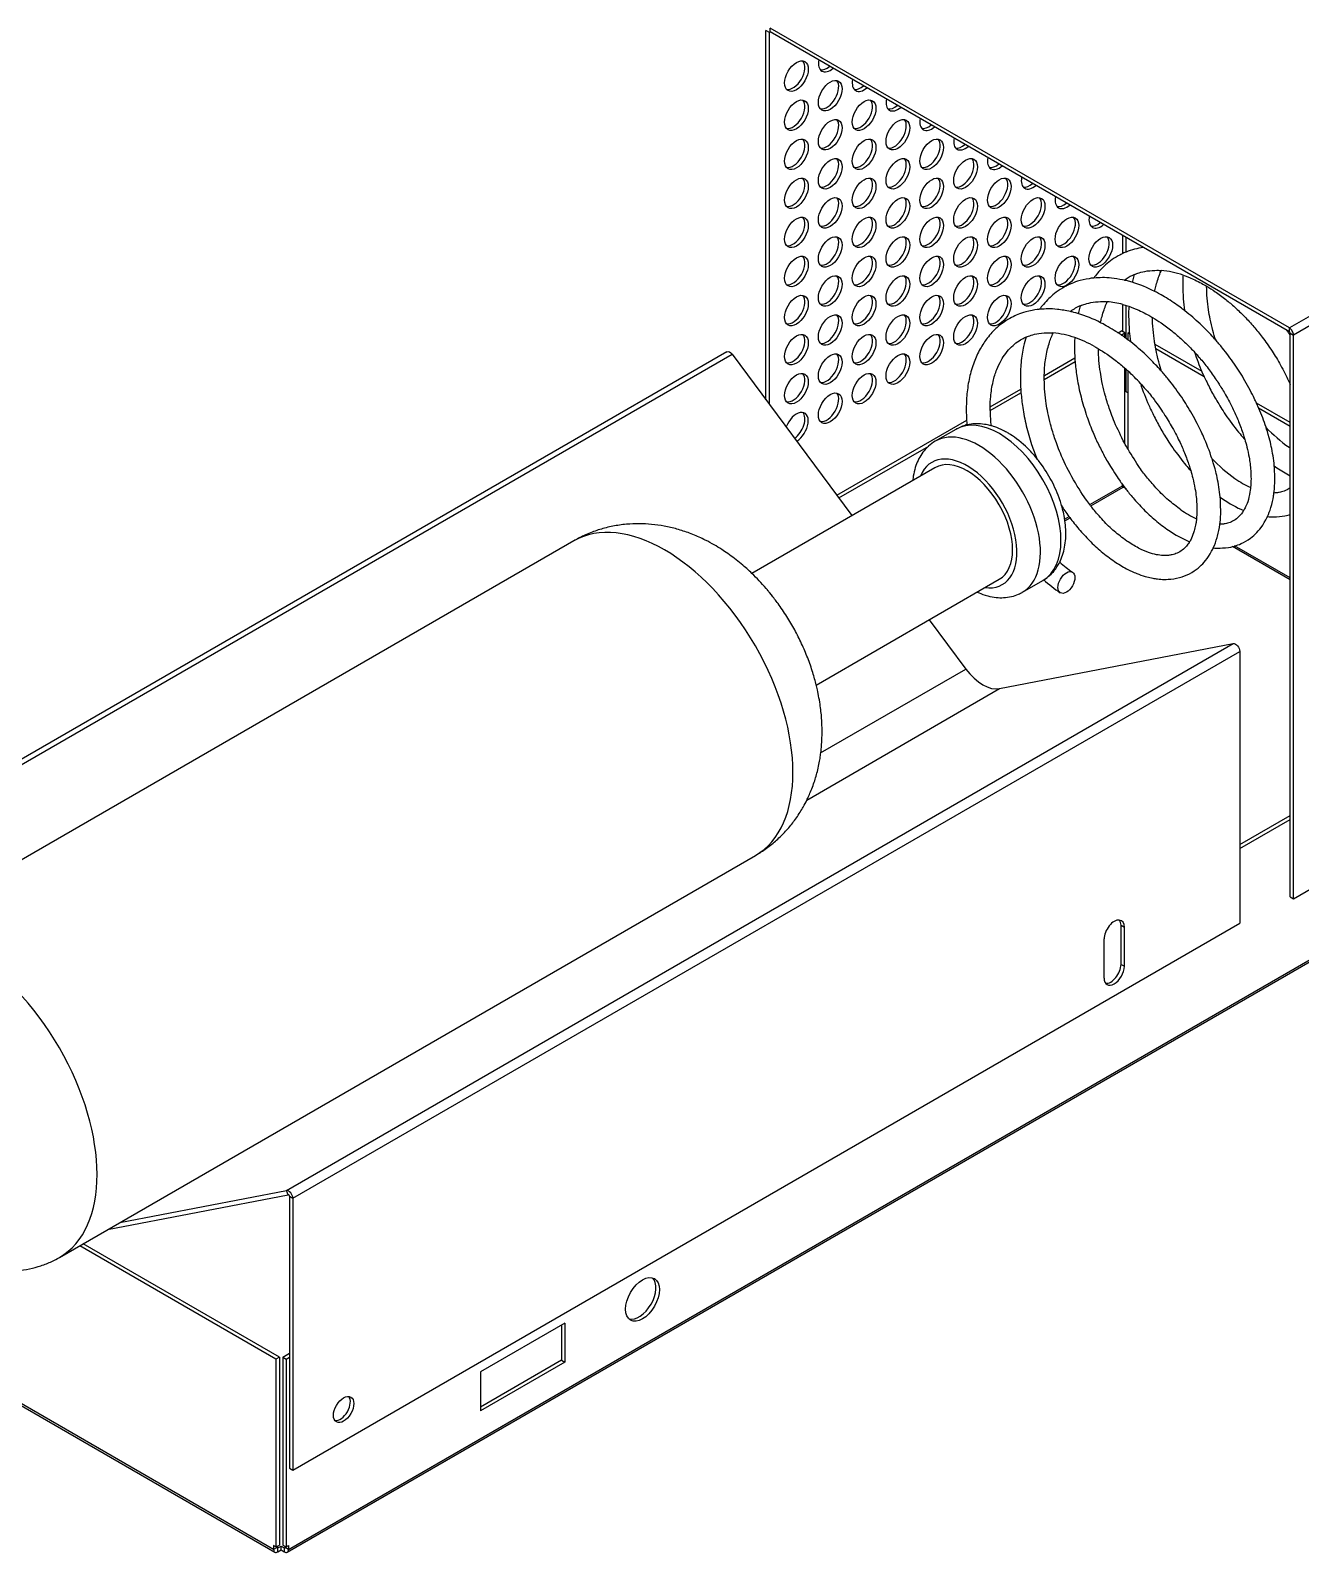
# Model space of a CAD drawing. Extents: x 1 to 420, y 0 to 296.
# Drawn here: x 271.6 to 360.1, y 89 to 195.1 of the extents above; entities that cross this region are included whole.
import ezdxf

# ---------------------------------------------------------------- set-up
doc = ezdxf.new("R2010")
doc.units = 0
doc.header["$LTSCALE"] = 12.7
doc.layers.add('TANGENT_LINES', color=7, linetype='CONTINUOUS')
doc.layers.add('VISIBLE', color=7, linetype='CONTINUOUS')

msp = doc.modelspace()

# ---------------------------------------------------------------- linework, layer by layer
at = {"layer": 'TANGENT_LINES'}
for p, q in [((323.1726, 194.9481), (323.1726, 195.2203)), ((323.1184, 194.9169), (322.8827, 195.0529)), ((323.1726, 194.9481), (323.1184, 194.9169)), ((383.8291, 188.4521), (359.3623, 174.3262)), ((384.1191, 187.95), (359.6522, 173.824)), ((359.3623, 174.054), (359.3623, 174.3262)), ((359.4165, 173.9601), (359.6522, 173.824)), ((254.5319, 134.392), (320.5285, 172.4952)), ((345.456, 162.0244), (347.7266, 163.3353)), ((345.5218, 161.9372), (347.7808, 163.2414)), ((343.6973, 161.009), (344.0106, 161.1898)), ((343.7135, 160.8931), (344.0777, 161.1034)), ((359.4165, 156.7865), (355.4022, 159.1041)), ((359.4165, 156.9117), (355.5412, 159.149)), ((289.4572, 114.2279), (355.4538, 152.3311)), ((289.9079, 113.6891), (355.9045, 151.7923)), ((326.6926, 144.7117), (336.8145, 150.5556)), ((325.7221, 141.4339), (339.1679, 149.1968)), ((289.6005, 89.2235), (382.8463, 143.059)), ((347.6277, 132.7058), (347.8634, 132.5697)), ((347.6277, 129.9842), (347.8634, 129.8481)), ((289.5879, 113.9259), (289.4572, 114.2279)), ((289.6722, 113.8252), (289.9079, 113.6891)), ((288.5654, 89.2235), (254.2452, 109.0383)), ((288.8011, 89.3596), (288.5654, 89.2235)), ((288.8553, 89.3283), (288.8011, 89.3596)), ((288.8553, 89.0562), (288.8553, 89.3283)), ((289.3106, 89.3283), (289.3648, 89.3596)), ((289.3106, 89.3283), (289.3106, 89.0562)), ((289.6005, 89.2235), (289.3648, 89.3596))]:
    msp.add_line(p, q, dxfattribs=at)
for centre, major_axis, start_param, end_param in [((339.1491, 162.0008), (3.0368, -5.2599), 0, 3.14159265), ((337.719, 161.1751), (3.0368, -5.2599), 6.27881934, 9.42450073), ((336.9015, 160.7031), (2.4587, -4.2587), 5.86194546, 9.84601781), ((315.8128, 148.5276), (6.3284, -10.9611), 0, 3.14159265), ((267.3064, 120.5224), (6.3284, -10.9611), 0.00023718, 3.14170366)]:
    msp.add_ellipse(centre, major_axis=major_axis, ratio=0.57735027, start_param=start_param, end_param=end_param, dxfattribs=at)
at = {"layer": 'VISIBLE'}
for p, q in [((359.3623, 174.3262), (323.1726, 195.2203)), ((322.8827, 169.3238), (322.8827, 195.0529)), ((323.1184, 169.0063), (323.1184, 194.9169)), ((359.3623, 174.054), (323.1726, 194.9481)), ((347.7492, 179.5033), (347.7492, 180.7588)), ((347.9849, 179.612), (347.9849, 180.6227)), ((343.9662, 177.3268), (343.8266, 177.2586)), ((347.8685, 177.6477), (347.7341, 177.6771)), ((348.3932, 177.5095), (347.9808, 177.6213)), ((347.9849, 177.6154), (347.9849, 177.7294)), ((348.5538, 178.048), (348.4019, 177.4869)), ((344.7826, 175.8707), (344.6306, 175.3095)), ((347.7458, 175.9633), (347.9794, 175.8957)), ((347.7492, 174.0635), (347.7492, 175.9447)), ((347.9794, 175.8957), (348.1771, 175.8314)), ((347.9849, 173.5791), (347.9849, 175.8629)), ((347.4199, 173.9823), (347.655, 174.118)), ((347.7686, 173.7441), (347.4212, 173.9821)), ((347.6307, 173.8318), (347.8907, 173.9819)), ((347.8907, 173.9819), (347.655, 174.118)), ((347.8907, 173.6464), (347.8907, 173.9819)), ((348.1264, 173.9819), (348.213, 174.0319)), ((348.2256, 173.9246), (348.1264, 173.9819)), ((348.1264, 173.4782), (348.1264, 173.9819)), ((348.2071, 174.0454), (348.2164, 173.9456)), ((348.2164, 173.9456), (348.2841, 173.3698)), ((359.4165, 134.6948), (359.4165, 173.9601)), ((346.0194, 172.8979), (346.0613, 172.8731)), ((348.1337, 173.4766), (347.7686, 173.7441)), ((350.0549, 172.8569), (350.0007, 173.1514)), ((353.2738, 171.2822), (350.001, 173.1717)), ((353.4339, 170.9176), (350.0548, 172.8685)), ((359.6522, 134.5587), (359.6522, 173.824)), ((320.1627, 172.6646), (254.1661, 134.5614)), ((320.5285, 172.4952), (328.8752, 161.251)), ((342.2793, 170.7421), (344.4267, 171.982)), ((342.2844, 171.0173), (344.4144, 172.247)), ((347.7421, 171.6577), (347.9836, 171.4463)), ((347.8907, 166.2885), (347.8907, 171.5236)), ((347.9849, 169.8722), (347.9849, 171.4435)), ((348.1264, 165.8777), (348.1264, 171.3109)), ((353.2704, 171.2727), (353.4318, 170.911)), ((338.508, 168.5648), (340.6555, 169.8046)), ((338.5131, 168.8399), (340.6432, 170.0697)), ((348.1264, 169.7905), (347.9849, 169.8722)), ((359.4165, 167.7357), (357.0608, 169.0957)), ((357.2389, 168.7205), (357.0746, 169.0909)), ((359.4165, 167.4635), (357.2199, 168.7317)), ((327.8232, 162.6681), (336.8719, 167.8924)), ((336.8905, 167.5668), (336.6767, 167.5084)), ((336.6769, 167.5076), (336.8843, 167.6273)), ((336.8836, 167.6289), (336.889, 167.5638)), ((336.1123, 167.2607), (334.6822, 166.435)), ((336.1612, 167.2882), (336.1136, 167.2614)), ((327.9647, 162.4776), (334.2218, 166.0901)), ((359.4212, 165.959), (359.3419, 166.0127)), ((334.6577, 164.5895), (321.8884, 157.2172)), ((358.2997, 164.7112), (358.4792, 164.5876)), ((358.3224, 164.5796), (358.3095, 164.7321)), ((347.6596, 163.5144), (347.9675, 163.1011)), ((347.7266, 163.3353), (347.7266, 163.4383)), ((348.0085, 163.11), (347.7808, 163.2414)), ((354.5285, 162.5339), (354.7079, 162.4103)), ((354.5512, 162.4022), (354.5383, 162.5548)), ((343.9896, 161.1983), (344.0527, 161.1132)), ((345.5096, 161.9424), (345.4427, 162.0301)), ((352.8442, 160.7039), (352.8237, 160.5856)), ((309.4845, 159.4886), (260.9781, 131.4835)), ((354.3262, 159.7177), (354.3546, 159.8198)), ((355.408, 159.0933), (355.5507, 159.1318)), ((323.2566, 155.7319), (323.121, 155.8989)), ((326.3806, 149.4471), (339.1453, 156.8168)), ((340.7557, 155.9152), (342.1859, 156.7409)), ((334.2603, 153.9964), (336.8145, 150.5556)), ((339.1679, 149.1968), (355.4538, 152.3311)), ((355.9045, 151.7923), (355.9045, 132.8577)), ((359.6522, 134.5587), (384.2831, 148.7794)), ((289.5156, 89.0358), (382.7614, 142.8713)), ((355.9045, 138.3282), (359.4165, 140.3558)), ((355.9045, 138.056), (359.4165, 140.0837)), ((273.6348, 109.5614), (322.1412, 137.5665)), ((359.4165, 134.6948), (359.6522, 134.5587)), ((289.9079, 94.7545), (355.9045, 132.8577)), ((347.6277, 129.9842), (347.6277, 132.7058)), ((347.8634, 129.8481), (347.8634, 132.5697)), ((346.4492, 129.0316), (346.4492, 131.7532)), ((276.9978, 111.503), (289.5879, 113.9259)), ((277.8476, 111.9936), (289.4572, 114.2279)), ((289.6722, 113.8252), (289.6722, 94.8906)), ((289.9079, 113.6891), (289.9079, 94.7545)), ((288.7294, 102.4818), (275.051, 110.379)), ((288.9651, 102.6179), (275.2867, 110.5151)), ((254.3301, 108.8506), (288.6503, 89.0358)), ((308.8678, 104.9933), (302.9752, 101.5913)), ((308.8678, 104.9933), (308.8678, 102.2717)), ((308.6321, 104.8573), (308.6321, 102.4078)), ((289.2008, 102.6179), (289.6722, 102.8901)), ((288.9651, 102.6179), (288.7294, 102.4818)), ((288.7294, 102.4818), (288.7294, 89.3917)), ((288.9651, 102.6179), (288.9651, 89.5278)), ((289.2008, 102.6179), (289.2008, 89.5278)), ((289.2008, 102.6179), (289.4365, 102.4818)), ((289.4365, 102.4818), (289.6722, 102.6179)), ((289.4365, 102.4818), (289.4365, 89.3917)), ((308.6321, 102.4078), (302.9752, 99.1418)), ((308.8678, 102.2717), (302.9752, 98.8696)), ((308.6321, 102.4078), (308.8678, 102.2717)), ((302.9752, 101.5913), (302.9752, 98.8696)), ((289.6722, 94.8906), (289.9079, 94.7545)), ((288.7294, 89.3917), (288.5654, 89.4864)), ((288.5654, 89.4864), (288.5654, 89.2235)), ((288.7294, 89.3917), (288.9651, 89.5278)), ((288.8011, 89.4331), (288.8011, 89.3596)), ((288.8553, 89.3283), (289.0829, 89.4598)), ((288.8553, 89.0562), (289.0829, 89.1876)), ((289.0829, 89.1876), (289.0829, 89.4598)), ((289.0829, 89.4598), (289.3106, 89.3283)), ((289.0829, 89.1876), (289.3106, 89.0562)), ((289.2008, 89.5278), (289.4365, 89.3917)), ((289.3648, 89.3596), (289.3648, 89.4331)), ((289.4365, 89.3917), (289.6005, 89.4864)), ((289.6005, 89.4864), (289.6005, 89.2235))]:
    msp.add_line(p, q, dxfattribs=at)
for centre, radius, start, end in [((349.9723, 174.6941), 5.3047, 98.65785, 112.013892), ((349.9365, 172.2283), 6.1206, 70.809731, 85.411503), ((349.8667, 174.9762), 3.337, 112.834965, 124.316821), ((345.6592, 168.4575), 9.4558, 62.832659, 73.193651), ((346.1963, 170.25), 5.9197, 74.826377, 85.557273), ((346.0992, 172.7926), 3.3443, 112.852577, 126.660522), ((341.888, 166.2802), 9.4558, 62.832659, 73.193651), ((342.394, 167.8736), 6.1206, 70.809731, 85.411503), ((356.6416, 173.0125), 12.2582, 177.233089, 183.645055), ((341.6323, 165.6632), 8.4586, 60.62233, 70.858651), ((369.278, 178.1982), 17.4415, 198.613316, 203.395016), ((338.0631, 160.4036), 14.8447, 42.63002, 47.333382), ((365.5157, 176.0242), 17.4511, 198.614266, 203.917444), ((342.734, 162.4803), 15.7903, 18.178497, 23.277819), ((350.1578, 168.6924), 11.6536, 180.638091, 185.952901), ((338.8626, 160.2671), 15.8966, 18.188807, 24.128186), ((365.1892, 174.3885), 10.2149, 223.115427, 235.080512), ((336.0941, 163.9924), 2.8213, 120.000111, 131.760134), ((335.0414, 159.7856), 8.6503, 38.985796, 45.982589), ((357.802, 171.6065), 17.2686, 198.224176, 201.710994), ((361.418, 172.2112), 10.2149, 223.115427, 235.080512), ((363.448, 171.9198), 8.8572, 235.875549, 242.980127), ((359.5777, 169.5573), 6.9854, 234.996791, 245.371214), ((350.2247, 163.8388), 8.1262, 352.724622, 0.512868), ((359.4816, 169.4172), 8.4785, 235.734154, 247.100067), ((357.9036, 171.4489), 17.2823, 213.276412, 216.379256), ((335.9165, 159.7552), 7.8832, 9.14984, 16.138888), ((355.8064, 167.3799), 6.9854, 234.996791, 245.371214), ((355.7103, 167.2399), 8.4785, 235.734154, 247.100067), ((348.1207, 161.4672), 6.4478, 345.19758, 352.561543), ((349.3294, 161.1543), 5.1992, 335.526208, 343.960098), ((349.723, 165.1915), 9.5968, 228.423894, 235.279935), ((311.2157, 146.1226), 15.4046, 40.735174, 46.103599), ((349.623, 165.0541), 11.0902, 228.238303, 235.83017)]:
    msp.add_arc(centre, radius, start, end, dxfattribs=at)
for centre, major_axis, start_param, end_param in [((323.1726, 194.8856), (0.0383, -0.0664), 2.35619449, 3.92699082), ((324.7683, 192.0047), (0.5833, 1.0104), 3.34502339, 6.07975457), ((327.361, 193.2294), (0.5833, 1.0104), 2.11673674, 4.16644856), ((327.1253, 193.3655), (0.5833, 1.0104), 3.34502339, 4.16644856), ((327.1253, 190.6439), (0.5833, 1.0104), 3.34502339, 6.07975457), ((329.718, 191.8686), (0.5833, 1.0104), 2.11673674, 4.16644856), ((329.4823, 192.0047), (0.5833, 1.0104), 3.34502339, 4.16644856), ((324.7683, 189.283), (0.5833, 1.0104), 3.34502339, 6.07975457), ((329.4823, 189.283), (0.5833, 1.0104), 3.34502339, 6.07975457), ((332.075, 190.5078), (0.5833, 1.0104), 2.11673674, 4.16644856), ((331.8393, 190.6439), (0.5833, 1.0104), 3.34502339, 4.16644856), ((327.1253, 187.9222), (0.5833, 1.0104), 3.34502339, 6.07975457), ((331.8393, 187.9222), (0.5833, 1.0104), 3.34502339, 6.07975457), ((334.4321, 189.1469), (0.5833, 1.0104), 2.11673674, 4.16644856), ((334.1964, 189.283), (0.5833, 1.0104), 3.34502339, 4.16644856), ((324.7683, 186.5614), (0.5833, 1.0104), 3.34502339, 6.07975457), ((329.4823, 186.5614), (0.5833, 1.0104), 3.34502339, 6.07975457), ((334.1964, 186.5614), (0.5833, 1.0104), 3.34502339, 6.07975457), ((336.7891, 187.7861), (0.5833, 1.0104), 2.11673674, 4.16644856), ((336.5534, 187.9222), (0.5833, 1.0104), 3.34502339, 4.16644856), ((327.1253, 185.2005), (0.5833, 1.0104), 3.34502339, 6.07975457), ((331.8393, 185.2005), (0.5833, 1.0104), 3.34502339, 6.07975457), ((336.5534, 185.2005), (0.5833, 1.0104), 3.34502339, 6.07975457), ((339.1461, 186.4253), (0.5833, 1.0104), 2.11673674, 4.16644856), ((338.9104, 186.5614), (0.5833, 1.0104), 3.34502339, 4.16644856), ((324.7683, 183.8397), (0.5833, 1.0104), 3.34502339, 6.07975457), ((329.4823, 183.8397), (0.5833, 1.0104), 3.34502339, 6.07975457), ((334.1964, 183.8397), (0.5833, 1.0104), 3.34502339, 6.07975457), ((338.9104, 183.8397), (0.5833, 1.0104), 3.34502339, 6.07975457), ((341.5031, 185.0645), (0.5833, 1.0104), 2.11673674, 4.16644856), ((341.2674, 185.2005), (0.5833, 1.0104), 3.34502339, 4.16644856), ((343.8602, 183.7036), (0.5833, 1.0104), 2.11673674, 4.16644856), ((327.1253, 182.4789), (0.5833, 1.0104), 3.34502339, 6.07975457), ((331.8393, 182.4789), (0.5833, 1.0104), 3.34502339, 6.07975457), ((336.5534, 182.4789), (0.5833, 1.0104), 3.34502339, 6.07975457), ((341.2674, 182.4789), (0.5833, 1.0104), 3.34502339, 6.07975457), ((343.6245, 183.8397), (0.5833, 1.0104), 3.34502339, 4.16644856), ((324.7683, 181.1181), (0.5833, 1.0104), 3.34502339, 6.07975457), ((329.4823, 181.1181), (0.5833, 1.0104), 3.34502339, 6.07975457), ((334.1964, 181.1181), (0.5833, 1.0104), 3.34502339, 6.07975457), ((338.9104, 181.1181), (0.5833, 1.0104), 3.34502339, 6.07975457), ((343.6245, 181.1181), (0.5833, 1.0104), 3.34502339, 6.07975457), ((346.2172, 182.3428), (0.5833, 1.0104), 2.11673674, 4.16644856), ((345.9815, 182.4789), (0.5833, 1.0104), 3.34502339, 4.16644856), ((327.1253, 179.7572), (0.5833, 1.0104), 3.34502339, 6.07975457), ((331.8393, 179.7572), (0.5833, 1.0104), 3.34502339, 6.07975457), ((336.5534, 179.7572), (0.5833, 1.0104), 3.34502339, 6.07975457), ((341.2674, 179.7572), (0.5833, 1.0104), 3.34502339, 6.07975457), ((345.9815, 179.7572), (0.5833, 1.0104), 3.34502339, 6.07975457), ((324.7683, 178.3964), (0.5833, 1.0104), 3.34502339, 6.07975457), ((329.4823, 178.3964), (0.5833, 1.0104), 3.34502339, 6.07975457), ((334.1964, 178.3964), (0.5833, 1.0104), 3.34502339, 6.07975457), ((338.9104, 178.3964), (0.5833, 1.0104), 3.34502339, 6.07975457), ((343.6245, 178.3964), (0.5833, 1.0104), 3.34502339, 6.07975457), ((327.1253, 177.0356), (0.5833, 1.0104), 3.34502339, 6.07975457), ((331.8393, 177.0356), (0.5833, 1.0104), 3.34502339, 6.07975457), ((336.5534, 177.0356), (0.5833, 1.0104), 3.34502339, 6.07975457), ((341.2674, 177.0356), (0.5833, 1.0104), 3.34502339, 6.07975457), ((324.7683, 175.6748), (0.5833, 1.0104), 3.34502339, 6.07975457), ((329.4823, 175.6748), (0.5833, 1.0104), 3.34502339, 6.07975457), ((334.1964, 175.6748), (0.5833, 1.0104), 3.34502339, 6.07975457), ((338.9104, 175.6748), (0.5833, 1.0104), 3.34502339, 6.07975457), ((327.1253, 174.3139), (0.5833, 1.0104), 3.34502339, 6.07975457), ((331.8393, 174.3139), (0.5833, 1.0104), 3.34502339, 6.07975457), ((336.5534, 174.3139), (0.5833, 1.0104), 3.34502339, 6.07975457), ((359.3623, 173.9914), (0.205, -0.3551), 0.78539816, 2.35619449), ((359.3623, 173.9914), (0.0383, -0.0664), 0.78539816, 2.35619449), ((324.7683, 172.9531), (0.5833, 1.0104), 3.34502339, 6.07975457), ((329.4823, 172.9531), (0.5833, 1.0104), 3.34502339, 6.07975457), ((334.1964, 172.9531), (0.5833, 1.0104), 3.34502339, 6.07975457), ((327.1253, 171.5923), (0.5833, 1.0104), 3.34502339, 6.07975457), ((331.8393, 171.5923), (0.5833, 1.0104), 3.34502339, 6.07975457), ((324.7683, 170.2314), (0.5833, 1.0104), 3.34502339, 6.07975457), ((329.4823, 170.2314), (0.5833, 1.0104), 3.34502339, 6.07975457), ((327.1253, 168.8706), (0.5833, 1.0104), 3.34502339, 6.07975457), ((325.004, 167.3737), (0.5833, 1.0104), 3.95507047, 8.12134282), ((324.7683, 167.5098), (0.5833, 1.0104), 4.06436788, 6.07975457), ((336.9015, 160.7031), (2.2438, -3.8864), 0, 3.14159265), ((337.9912, 151.9143), (1.5, -2.5981), 4.90978454, 6.08578975), ((347.1563, 132.1615), (0.5, 0.866), 5.49778714, 8.6393798), ((346.9206, 132.2976), (0.5, 0.866), 5.49778714, 6.04524418), ((347.1563, 129.4398), (0.5, 0.866), 2.35619449, 5.49778714), ((346.9206, 129.5759), (0.5, 0.866), 3.37953378, 5.49778714), ((289.618, 113.8565), (0.205, -0.3551), 0.78539816, 2.94419709), ((289.618, 113.8565), (0.0383, -0.0664), 0.78539816, 2.94419709), ((314.0374, 106.7805), (0.8333, 1.4434), 3.28348971, 6.14128825), ((293.2077, 99.1091), (0.5, 0.866), 3.37953378, 6.04524418), ((288.8553, 89.3909), (0.205, 0.3551), 2.35619449, 3.92699082), ((288.8553, 89.3909), (0.0383, 0.0664), 2.35619449, 3.92699082), ((289.3106, 89.3909), (0.0383, -0.0664), 5.49778714, 7.06858347), ((289.3106, 89.3909), (0.205, -0.3551), 5.49778714, 7.06858347)]:
    msp.add_ellipse(centre, major_axis=major_axis, ratio=0.57735027, start_param=start_param, end_param=end_param, dxfattribs=at)
for centre, major_axis in [((325.004, 191.8686), (0.5833, 1.0104)), ((327.361, 190.5078), (0.5833, 1.0104)), ((325.004, 189.1469), (0.5833, 1.0104)), ((329.718, 189.1469), (0.5833, 1.0104)), ((327.361, 187.7861), (0.5833, 1.0104)), ((332.075, 187.7861), (0.5833, 1.0104)), ((325.004, 186.4253), (0.5833, 1.0104)), ((329.718, 186.4253), (0.5833, 1.0104)), ((334.4321, 186.4253), (0.5833, 1.0104)), ((327.361, 185.0645), (0.5833, 1.0104)), ((332.075, 185.0645), (0.5833, 1.0104)), ((336.7891, 185.0645), (0.5833, 1.0104)), ((325.004, 183.7036), (0.5833, 1.0104)), ((329.718, 183.7036), (0.5833, 1.0104)), ((334.4321, 183.7036), (0.5833, 1.0104)), ((339.1461, 183.7036), (0.5833, 1.0104)), ((327.361, 182.3428), (0.5833, 1.0104)), ((332.075, 182.3428), (0.5833, 1.0104)), ((336.7891, 182.3428), (0.5833, 1.0104)), ((341.5031, 182.3428), (0.5833, 1.0104)), ((325.004, 180.982), (0.5833, 1.0104)), ((329.718, 180.982), (0.5833, 1.0104)), ((334.4321, 180.982), (0.5833, 1.0104)), ((339.1461, 180.982), (0.5833, 1.0104)), ((343.8602, 180.982), (0.5833, 1.0104)), ((327.361, 179.6212), (0.5833, 1.0104)), ((332.075, 179.6212), (0.5833, 1.0104)), ((336.7891, 179.6212), (0.5833, 1.0104)), ((341.5031, 179.6212), (0.5833, 1.0104)), ((346.2172, 179.6212), (0.5833, 1.0104)), ((325.004, 178.2603), (0.5833, 1.0104)), ((329.718, 178.2603), (0.5833, 1.0104)), ((334.4321, 178.2603), (0.5833, 1.0104)), ((339.1461, 178.2603), (0.5833, 1.0104)), ((343.8602, 178.2603), (0.5833, 1.0104)), ((327.361, 176.8995), (0.5833, 1.0104)), ((332.075, 176.8995), (0.5833, 1.0104)), ((336.7891, 176.8995), (0.5833, 1.0104)), ((341.5031, 176.8995), (0.5833, 1.0104)), ((325.004, 175.5387), (0.5833, 1.0104)), ((329.718, 175.5387), (0.5833, 1.0104)), ((334.4321, 175.5387), (0.5833, 1.0104)), ((339.1461, 175.5387), (0.5833, 1.0104)), ((327.361, 174.1778), (0.5833, 1.0104)), ((332.075, 174.1778), (0.5833, 1.0104)), ((336.7891, 174.1778), (0.5833, 1.0104)), ((325.004, 172.817), (0.5833, 1.0104)), ((329.718, 172.817), (0.5833, 1.0104)), ((334.4321, 172.817), (0.5833, 1.0104)), ((327.361, 171.4562), (0.5833, 1.0104)), ((332.075, 171.4562), (0.5833, 1.0104)), ((325.004, 170.0954), (0.5833, 1.0104)), ((329.718, 170.0954), (0.5833, 1.0104)), ((327.361, 168.7345), (0.5833, 1.0104)), ((343.8247, 156.5915), (0.4167, 0.7217)), ((314.2731, 106.6445), (0.8333, 1.4434)), ((293.4434, 98.9731), (0.5, 0.866))]:
    msp.add_ellipse(centre, major_axis=major_axis, ratio=0.57735027, dxfattribs=at)
at = {"layer": 'VISIBLE', "extrusion": (0, 0, -1)}
for centre, major_axis, start_param, end_param in [((320.3677, 172.3095), (-0.205, 0.3551), 0, 1.37340077), ((347.7808, 163.304), (-0.0383, 0.0664), 3.92699082, 5.49778714), ((355.6146, 151.9597), (-0.205, 0.3551), 0.19739556, 2.35619449)]:
    msp.add_ellipse(centre, major_axis=major_axis, ratio=0.57735027, start_param=start_param, end_param=end_param, dxfattribs=at)
at = {"layer": 'VISIBLE'}
for points, knots in [([(347.7628, 179.516), (347.6967, 179.4852), (347.5266, 179.406), (346.9933, 179.0922), (346.5445, 178.7283), (346.1775, 178.3755), (345.8443, 177.9725), (345.7571, 177.851), (345.7238, 177.8046)], [0, 0, 0, 0, 0.12670038, 0.32572511, 0.52142759, 0.70542629, 0.88738625, 1, 1, 1, 1]), ([(347.9839, 179.612), (347.9827, 179.6116), (347.9738, 179.6081), (347.8604, 179.5586), (347.7628, 179.516)], [0, 0, 0, 0, 0.13967163, 1, 1, 1, 1]), ([(348.5716, 178.0517), (348.6737, 178.0917), (348.9061, 178.1828), (349.4403, 178.3153), (350.1141, 178.3502), (350.337, 178.3352), (350.4261, 178.3292)], [0, 0, 0, 0, 0.2167896, 0.49386346, 0.79751905, 1, 1, 1, 1]), ([(349.9709, 176.8683), (349.983, 176.9348), (350.0175, 177.125), (350.2716, 177.9702), (350.3923, 178.218), (350.4407, 178.3173)], [0, 0, 0, 0, 0.24357225, 0.69683495, 1, 1, 1, 1]), ([(343.8266, 177.2586), (343.8125, 177.2517), (343.7553, 177.2239), (343.1988, 176.9029), (342.779, 176.5539), (342.4048, 176.1974), (342.0732, 175.7953), (341.986, 175.6737), (341.9526, 175.6273)], [0, 0, 0, 0, 0.06922278, 0.28134664, 0.48992958, 0.68603845, 0.87997439, 1, 1, 1, 1]), ([(345.7413, 177.8031), (345.6925, 177.799), (345.5417, 177.7865), (344.7528, 177.6454), (344.2237, 177.4435), (344.0397, 177.3601), (343.9662, 177.3268)], [0, 0, 0, 0, 0.1642747, 0.50792344, 0.80354163, 1, 1, 1, 1]), ([(347.7341, 177.6771), (347.472, 177.7231), (346.9726, 177.8107), (346.3314, 177.8407), (345.9351, 177.8154), (345.7413, 177.8031)], [0, 0, 0, 0, 0.36075877, 0.68735741, 1, 1, 1, 1]), ([(347.9808, 177.6213), (347.9589, 177.6265), (347.9179, 177.6364), (347.8842, 177.6441), (347.8685, 177.6477)], [0, 0, 0, 0, 0.53300809, 1, 1, 1, 1]), ([(347.8736, 177.6527), (347.9048, 177.6753), (347.9543, 177.7112), (347.977, 177.7266), (347.9853, 177.7323)], [0, 0, 0, 0, 0.63096587, 1, 1, 1, 1]), ([(351.9402, 177.9589), (351.9326, 177.7648), (351.9154, 177.3274), (351.9552, 176.3422), (352.0231, 175.8033), (352.0554, 175.5471)], [0, 0, 0, 0, 0.29479285, 0.66466406, 1, 1, 1, 1]), ([(351.9484, 178.0088), (352.162, 177.9327), (352.6149, 177.7714), (353.4677, 177.3109), (353.5741, 177.2458), (353.6037, 177.2277)], [0, 0, 0, 0, 0.39184142, 0.83074719, 1, 1, 1, 1]), ([(354.2223, 173.4762), (354.1566, 173.6942), (354.0205, 174.1467), (353.8368, 174.9494), (353.724, 175.5881), (353.6182, 176.4125), (353.5997, 176.9535), (353.5905, 177.2241)], [0, 0, 0, 0, 0.19230253, 0.39900969, 0.58497819, 0.79241356, 1, 1, 1, 1]), ([(353.6037, 177.2277), (353.7946, 177.11), (354.2036, 176.8577), (354.9442, 176.3063), (355.5627, 175.7792), (356.2449, 175.1267), (356.8944, 174.4113), (357.4797, 173.6944), (358.176, 172.7018), (358.7337, 171.7908), (359.2775, 170.712), (359.3847, 170.4669), (359.422, 170.3816)], [0, 0, 0, 0, 0.08869831, 0.19003074, 0.28616844, 0.38877376, 0.49256818, 0.5948975, 0.71024869, 0.82371985, 0.93858667, 1, 1, 1, 1]), ([(344.8004, 175.8744), (344.9024, 175.9143), (345.1348, 176.0054), (345.669, 176.138), (346.3429, 176.1729), (346.5657, 176.1579), (346.6549, 176.1519)], [0, 0, 0, 0, 0.2167896, 0.49386346, 0.79751905, 1, 1, 1, 1]), ([(346.1997, 174.691), (346.2117, 174.7575), (346.2462, 174.9477), (346.5004, 175.7929), (346.6211, 176.0407), (346.6695, 176.14)], [0, 0, 0, 0, 0.24357225, 0.69683495, 1, 1, 1, 1]), ([(352.0733, 175.5245), (352.0502, 175.5427), (351.9601, 175.6136), (351.1657, 176.2068), (350.2776, 176.717), (350.0542, 176.8307), (349.9766, 176.8701)], [0, 0, 0, 0, 0.11686606, 0.45579666, 0.81094252, 1, 1, 1, 1]), ([(341.97, 175.6257), (341.9216, 175.6218), (341.7719, 175.6098), (340.9694, 175.4631), (340.4443, 175.2642), (339.9902, 175.0597), (339.4621, 174.7418), (339.0036, 174.3787), (338.6196, 173.9982), (338.2811, 173.607), (337.7736, 172.853), (337.3599, 171.9444), (337.0412, 170.8618), (336.8696, 169.752), (336.8275, 168.6373), (336.8539, 168.1142), (336.8657, 167.8785)], [0, 0, 0, 0, 0.03637437, 0.11246647, 0.17792345, 0.23692322, 0.30340932, 0.36878558, 0.43025209, 0.49103754, 0.57113123, 0.65674159, 0.7465337, 0.83730665, 0.92668172, 1, 1, 1, 1]), ([(344.0972, 175.4704), (343.783, 175.5288), (343.2064, 175.6359), (342.5634, 175.6626), (342.1649, 175.6379), (341.97, 175.6257)], [0, 0, 0, 0, 0.37967218, 0.69660766, 1, 1, 1, 1]), ([(344.622, 175.3321), (344.4226, 175.386), (344.1595, 175.4571), (344.1094, 175.4678), (344.0972, 175.4704)], [0, 0, 0, 0, 0.75815913, 1, 1, 1, 1]), ([(348.1689, 175.7815), (348.16, 175.6015), (348.1399, 175.1954), (348.1923, 174.1911), (348.204, 174.076), (348.2071, 174.0454)], [0, 0, 0, 0, 0.36919963, 0.83242767, 1, 1, 1, 1]), ([(348.1771, 175.8314), (348.3907, 175.7554), (348.8436, 175.5941), (349.6964, 175.1336), (349.8029, 175.0685), (349.8325, 175.0504)], [0, 0, 0, 0, 0.39184142, 0.83074719, 1, 1, 1, 1]), ([(350.0007, 173.1514), (349.9878, 173.2261), (349.9522, 173.4316), (349.8435, 174.257), (349.8273, 174.7834), (349.8192, 175.0467)], [0, 0, 0, 0, 0.22206404, 0.61089044, 1, 1, 1, 1]), ([(349.8325, 175.0504), (350.023, 174.933), (350.4313, 174.6816), (351.178, 174.1235), (351.7731, 173.6213), (352.4588, 172.9567), (352.6708, 172.7271), (352.7562, 172.6346)], [0, 0, 0, 0, 0.19371091, 0.41501384, 0.62497185, 0.8490547, 1, 1, 1, 1]), ([(354.2271, 173.4856), (354.1292, 173.5965), (353.8895, 173.8681), (353.1377, 174.6233), (352.6397, 175.0666), (352.2629, 175.3713), (352.0733, 175.5245)], [0, 0, 0, 0, 0.20762128, 0.50851218, 0.75283117, 1, 1, 1, 1]), ([(341.0292, 173.697), (341.1312, 173.737), (341.3636, 173.8281), (341.8978, 173.9607), (342.5716, 173.9956), (342.7945, 173.9806), (342.8836, 173.9746)], [0, 0, 0, 0, 0.2167896, 0.49386346, 0.79751905, 1, 1, 1, 1]), ([(342.2775, 171.0284), (342.2844, 171.2472), (342.2999, 171.7354), (342.4492, 172.7519), (342.7234, 173.5864), (342.8482, 173.855), (342.8982, 173.9626)], [0, 0, 0, 0, 0.24350618, 0.54306698, 0.81686801, 1, 1, 1, 1]), ([(347.4212, 173.9821), (347.4189, 173.9838), (347.3987, 173.9984), (346.4483, 174.5786), (346.268, 174.6634), (346.2054, 174.6928)], [0, 0, 0, 0, 0.07803119, 0.67970593, 1, 1, 1, 1]), ([(359.4219, 173.8112), (359.3818, 173.8708), (359.3015, 173.9903), (359.2184, 174.1091), (359.1767, 174.1687)], [0, 0, 0, 0, 0.49870143, 1, 1, 1, 1]), ([(338.5063, 168.851), (338.5126, 169.0687), (338.5268, 169.554), (338.6868, 170.5946), (338.9467, 171.4135), (339.2589, 172.0693), (339.5761, 172.5604), (339.9895, 173.0291), (340.392, 173.3595), (340.8079, 173.6015), (340.9645, 173.6691), (341.0292, 173.697)], [0, 0, 0, 0, 0.1176252, 0.26232748, 0.39458654, 0.51338549, 0.62126172, 0.73190136, 0.83522313, 0.93204208, 1, 1, 1, 1]), ([(341.0113, 173.6934), (340.9526, 173.4921), (340.8174, 173.0285), (340.6356, 171.9082), (340.5998, 170.8187), (340.6254, 170.2928), (340.637, 170.0558)], [0, 0, 0, 0, 0.2156747, 0.4965622, 0.77312416, 1, 1, 1, 1]), ([(345.7818, 173.034), (345.8393, 173.0016), (345.9375, 172.9463), (345.9954, 172.9121), (346.0194, 172.8979)], [0, 0, 0, 0, 0.58547914, 1, 1, 1, 1]), ([(346.6382, 169.2566), (346.5883, 169.4256), (346.4784, 169.7977), (346.2926, 170.6004), (346.182, 171.2318), (346.0756, 172.0582), (346.0572, 172.599), (346.048, 172.8694)], [0, 0, 0, 0, 0.17549228, 0.38650154, 0.57634052, 0.78809316, 1, 1, 1, 1]), ([(346.0613, 172.8731), (346.2486, 172.7582), (346.6499, 172.5121), (347.3848, 171.9613), (347.6374, 171.7467), (347.7421, 171.6577)], [0, 0, 0, 0, 0.33875128, 0.72575401, 1, 1, 1, 1]), ([(348.3021, 173.3471), (348.2704, 173.3718), (348.2102, 173.4186), (348.1583, 173.458), (348.1337, 173.4766)], [0, 0, 0, 0, 0.52624287, 1, 1, 1, 1]), ([(350.4558, 171.3082), (350.358, 171.4191), (350.1183, 171.6908), (349.3665, 172.4459), (348.8685, 172.8893), (348.4916, 173.1939), (348.3021, 173.3471)], [0, 0, 0, 0, 0.20762128, 0.50851218, 0.75283117, 1, 1, 1, 1]), ([(357.0746, 169.0909), (357.032, 169.185), (356.9077, 169.4595), (356.247, 170.7225), (355.5713, 171.783), (354.727, 172.9124), (354.3758, 173.3151), (354.2271, 173.4856)], [0, 0, 0, 0, 0.12261051, 0.35784574, 0.59255561, 0.82751898, 1, 1, 1, 1]), ([(344.4082, 172.2331), (344.4155, 172.1297), (344.4245, 172.0021), (344.4258, 171.9865), (344.4261, 171.9835)], [0, 0, 0, 0, 0.81102369, 1, 1, 1, 1]), ([(344.4261, 171.9835), (344.4599, 171.6505), (344.5315, 170.9452), (344.7784, 169.6744), (345.0388, 168.8175), (345.1708, 168.3833)], [0, 0, 0, 0, 0.30621179, 0.64847828, 1, 1, 1, 1]), ([(350.451, 171.2989), (350.3882, 171.5027), (350.2579, 171.9255), (350.075, 172.7497), (350.0589, 172.8354), (350.0549, 172.8569)], [0, 0, 0, 0, 0.41054769, 0.85184791, 1, 1, 1, 1]), ([(352.7562, 172.6346), (352.8673, 172.5123), (353.1252, 172.2283), (353.7208, 171.5019), (354.0825, 170.9786), (354.2655, 170.7139)], [0, 0, 0, 0, 0.27225896, 0.63200524, 1, 1, 1, 1]), ([(342.2762, 170.7399), (342.276, 170.7635), (342.2753, 170.825), (342.2767, 170.9507), (342.2775, 171.0284)], [0, 0, 0, 0, 0.3824614, 1, 1, 1, 1]), ([(342.867, 167.0793), (342.8171, 167.2483), (342.7071, 167.6205), (342.5214, 168.4227), (342.4108, 169.056), (342.3034, 169.8827), (342.2854, 170.4514), (342.2762, 170.7399)], [0, 0, 0, 0, 0.17442953, 0.38416097, 0.57285033, 0.78332063, 1, 1, 1, 1]), ([(347.9836, 171.4463), (347.9928, 171.4381), (348.0189, 171.4148), (348.0826, 171.3566), (348.1238, 171.319)], [0, 0, 0, 0, 0.35282739, 1, 1, 1, 1]), ([(353.3704, 166.7653), (353.3066, 166.9081), (353.1405, 167.2797), (352.483, 168.5296), (351.7981, 169.6099), (350.9561, 170.7344), (350.6046, 171.1376), (350.4558, 171.3082)], [0, 0, 0, 0, 0.14332802, 0.37300872, 0.60217646, 0.83159172, 1, 1, 1, 1]), ([(353.4318, 170.911), (353.4543, 170.8614), (353.5253, 170.7053), (353.9609, 169.8282), (354.4364, 169.0131), (355.0604, 168.0213), (355.9833, 166.8584), (356.1727, 166.6492), (356.2345, 166.5809)], [0, 0, 0, 0, 0.084855, 0.26752383, 0.45387343, 0.66243191, 0.88986189, 1, 1, 1, 1]), ([(340.637, 170.0558), (340.6442, 169.9523), (340.6532, 169.8248), (340.6546, 169.8092), (340.6548, 169.8062)], [0, 0, 0, 0, 0.81102369, 1, 1, 1, 1]), ([(340.6548, 169.8062), (340.6886, 169.4732), (340.7602, 168.7679), (341.0072, 167.4971), (341.2676, 166.6402), (341.3996, 166.206)], [0, 0, 0, 0, 0.30621179, 0.64847828, 1, 1, 1, 1]), ([(348.9849, 170.4573), (349.1008, 170.328), (349.3697, 170.0278), (349.8797, 169.433), (350.6037, 168.3716), (350.6136, 168.3556), (350.6144, 168.3543)], [0, 0, 0, 0, 0.2538688, 0.58931545, 0.96744922, 1, 1, 1, 1]), ([(354.2655, 170.7139), (354.3024, 170.6585), (354.3837, 170.5363), (354.4874, 170.3727), (354.544, 170.2834)], [0, 0, 0, 0, 0.45387277, 1, 1, 1, 1]), ([(354.544, 170.2834), (354.6829, 170.0573), (354.9857, 169.5646), (355.5283, 168.4995), (355.8591, 167.7377), (356.1681, 166.8676), (356.2318, 166.6523), (356.2549, 166.5742)], [0, 0, 0, 0, 0.20739205, 0.45213558, 0.6656302, 0.87870976, 1, 1, 1, 1]), ([(338.505, 168.5626), (338.5047, 168.5861), (338.5041, 168.6476), (338.5054, 168.7734), (338.5063, 168.851)], [0, 0, 0, 0, 0.3824614, 1, 1, 1, 1]), ([(347.8832, 166.285), (347.6316, 166.7828), (347.169, 167.6982), (346.7728, 168.819), (346.6751, 169.1366), (346.6382, 169.2566)], [0, 0, 0, 0, 0.42582651, 0.7830369, 1, 1, 1, 1]), ([(349.5632, 168.9492), (349.617, 168.8287), (349.7497, 168.5317), (350.179, 167.6739), (350.6684, 166.8288), (351.2881, 165.8461), (352.2122, 164.6808), (352.4015, 164.4718), (352.4633, 164.4036)], [0, 0, 0, 0, 0.1199086, 0.2955805, 0.47479219, 0.67536208, 0.8940806, 1, 1, 1, 1]), ([(336.8657, 167.8785), (336.873, 167.775), (336.882, 167.6474), (336.8833, 167.6318), (336.8836, 167.6289)], [0, 0, 0, 0, 0.81102369, 1, 1, 1, 1]), ([(338.5726, 167.5088), (338.4638, 167.5365), (338.2219, 167.5982), (337.7019, 167.6603), (337.2005, 167.6317), (336.985, 167.5866), (336.8905, 167.5668)], [0, 0, 0, 0, 0.22996668, 0.51118936, 0.78578542, 1, 1, 1, 1]), ([(345.1708, 168.3833), (345.1783, 168.3597), (345.2097, 168.2611), (345.5874, 167.2112), (345.9562, 166.3952), (346.4129, 165.4966), (346.8396, 164.7261), (347.5508, 163.6617), (347.6369, 163.5452), (347.6596, 163.5144)], [0, 0, 0, 0, 0.05567035, 0.23233619, 0.40415688, 0.57100886, 0.74122291, 0.93172283, 1, 1, 1, 1]), ([(350.6144, 168.3543), (350.8128, 168.0379), (351.213, 167.3999), (351.7511, 166.3316), (352.0894, 165.558), (352.3967, 164.6906), (352.4605, 164.475), (352.4836, 164.3968)], [0, 0, 0, 0, 0.23304724, 0.46986889, 0.6764531, 0.88263569, 1, 1, 1, 1]), ([(336.6767, 167.5084), (336.6755, 167.5082), (336.6655, 167.5067), (336.1855, 167.3062), (336.1653, 167.2912), (336.1612, 167.2882)], [0, 0, 0, 0, 0.09677822, 0.81789043, 1, 1, 1, 1]), ([(339.7272, 167.0171), (339.6362, 167.0696), (339.4231, 167.1924), (338.8306, 167.4386), (338.6451, 167.4891), (338.5726, 167.5088)], [0, 0, 0, 0, 0.31229586, 0.7313406, 1, 1, 1, 1]), ([(341.0522, 166.0062), (341.0488, 166.0096), (341.0265, 166.0317), (340.4832, 166.5304), (339.9741, 166.871), (339.7956, 166.9767), (339.7272, 167.0171)], [0, 0, 0, 0, 0.06557773, 0.42509658, 0.7797415, 1, 1, 1, 1]), ([(345.4427, 162.0301), (345.3603, 162.1379), (345.1199, 162.4529), (344.1215, 163.9962), (343.4127, 165.5046), (343.0007, 166.6407), (342.9037, 166.959), (342.867, 167.0793)], [0, 0, 0, 0, 0.13673244, 0.39941648, 0.66239301, 0.87242835, 1, 1, 1, 1]), ([(356.2549, 166.5742), (356.3044, 166.4024), (356.4101, 166.0361), (356.5596, 165.3267), (356.6019, 165.0152), (356.6206, 164.8781)], [0, 0, 0, 0, 0.33080965, 0.70532232, 1, 1, 1, 1]), ([(358.3095, 164.7321), (358.2846, 164.9587), (358.235, 165.4088), (358.0973, 166.0981), (357.9817, 166.609), (357.7463, 167.377), (357.7374, 167.4029), (357.7362, 167.4065)], [0, 0, 0, 0, 0.24145688, 0.47971592, 0.7085507, 0.95890913, 1, 1, 1, 1]), ([(334.2151, 166.0969), (334.1361, 166.0227), (333.9611, 165.858), (333.653, 165.45), (333.4143, 164.9817), (333.2351, 164.4867), (333.1283, 163.8998), (333.1149, 163.7548), (333.1101, 163.7026)], [0, 0, 0, 0, 0.14767598, 0.32753871, 0.51033745, 0.69779797, 0.89105316, 1, 1, 1, 1]), ([(348.1153, 165.8693), (348.0611, 165.9646), (347.9666, 166.1308), (347.9081, 166.2389), (347.8832, 166.285)], [0, 0, 0, 0, 0.57329583, 1, 1, 1, 1]), ([(351.7995, 161.6581), (351.5039, 161.8783), (350.9152, 162.317), (350.1485, 163.0749), (349.4683, 163.868), (348.8997, 164.6043), (348.3969, 165.4151), (348.1153, 165.8693)], [0, 0, 0, 0, 0.19845904, 0.39532844, 0.58639783, 0.76828406, 1, 1, 1, 1]), ([(343.489, 161.9465), (343.4529, 162.0678), (343.3687, 162.3508), (343.1065, 163.0379), (342.7882, 163.691), (342.429, 164.3193), (342.0035, 164.9305), (341.835, 165.1407), (341.7652, 165.2277)], [0, 0, 0, 0, 0.13687724, 0.31943752, 0.50298056, 0.68683877, 0.87035092, 1, 1, 1, 1]), ([(352.4836, 164.3968), (352.5336, 164.2229), (352.6401, 163.8519), (352.7898, 163.1483), (352.8709, 162.5596), (352.9111, 162.0709), (352.9225, 161.5054), (352.8996, 161.2013), (352.8888, 161.0578)], [0, 0, 0, 0, 0.16728538, 0.35667072, 0.52831015, 0.68434761, 0.85103685, 1, 1, 1, 1]), ([(354.5383, 162.5548), (354.5133, 162.7813), (354.4637, 163.2315), (354.3261, 163.9208), (354.2105, 164.4317), (353.975, 165.1997), (353.9662, 165.2256), (353.9649, 165.2292)], [0, 0, 0, 0, 0.24145688, 0.47971592, 0.7085507, 0.95890913, 1, 1, 1, 1]), ([(356.6206, 164.8781), (356.6258, 164.837), (356.6407, 164.7206), (356.6853, 164.2236), (356.693, 163.6882), (356.6706, 163.3804), (356.66, 163.2351)], [0, 0, 0, 0, 0.15298159, 0.4331797, 0.73250531, 1, 1, 1, 1]), ([(358.3506, 163.9116), (358.3389, 164.2066), (358.3254, 164.5496), (358.3228, 164.5759), (358.3224, 164.5796)], [0, 0, 0, 0, 0.8598163, 1, 1, 1, 1]), ([(347.9675, 163.1011), (348.1244, 162.9017), (348.4643, 162.4697), (349.1948, 161.6712), (350.0076, 160.906), (350.6262, 160.4579), (350.9367, 160.233)], [0, 0, 0, 0, 0.21918774, 0.47488814, 0.73646031, 1, 1, 1, 1]), ([(354.5143, 160.6324), (354.5415, 160.8364), (354.6008, 161.2804), (354.5544, 162.3721), (354.5515, 162.3991), (354.5512, 162.4022)], [0, 0, 0, 0, 0.42911298, 0.93418048, 1, 1, 1, 1]), ([(356.66, 163.2351), (356.6549, 163.1767), (356.6404, 163.0133), (356.5211, 162.3501), (356.3276, 161.8661), (356.221, 161.6794), (356.1759, 161.6005)], [0, 0, 0, 0, 0.1791489, 0.50100124, 0.7891129, 1, 1, 1, 1]), ([(357.8327, 161.1777), (357.9167, 161.3747), (358.0911, 161.7832), (358.2547, 162.5673), (358.2775, 162.7468), (358.2855, 162.8097)], [0, 0, 0, 0, 0.37687007, 0.7816197, 1, 1, 1, 1]), ([(359.421, 163.1896), (359.4034, 163.176), (359.3476, 163.133), (358.992, 162.934), (358.6748, 162.8593), (358.4334, 162.8284), (358.3328, 162.825), (358.2889, 162.8235)], [0, 0, 0, 0, 0.12211106, 0.38824337, 0.63816947, 0.84244829, 1, 1, 1, 1]), ([(348.0282, 159.4808), (347.7308, 159.7032), (347.1384, 160.1464), (346.3989, 160.8712), (345.7212, 161.6657), (345.5657, 161.869), (345.5096, 161.9424)], [0, 0, 0, 0, 0.28585739, 0.5694251, 0.84463855, 1, 1, 1, 1]), ([(356.1759, 161.6005), (356.1557, 161.5676), (356.1031, 161.4823), (355.8982, 161.2126), (355.5907, 160.9516), (355.238, 160.7693), (354.9, 160.6793), (354.6627, 160.6515), (354.5617, 160.6478), (354.5177, 160.6462)], [0, 0, 0, 0, 0.09874467, 0.25594289, 0.43167347, 0.60396183, 0.76575865, 0.89800439, 1, 1, 1, 1]), ([(357.8321, 161.178), (357.9101, 161.1726), (358.0695, 161.1613), (358.308, 161.149), (359.0582, 161.2212), (359.3175, 161.3059), (359.4268, 161.3416)], [0, 0, 0, 0, 0.19312972, 0.39503737, 0.74494892, 1, 1, 1, 1]), ([(319.2811, 159.2053), (319.0814, 159.3171), (318.6507, 159.5582), (317.7767, 159.9534), (316.9075, 160.2579), (316.0191, 160.4871), (315.1369, 160.6322), (314.2527, 160.6956), (313.3829, 160.6801), (312.4335, 160.5706), (311.5114, 160.3584), (310.6647, 160.0791), (309.8278, 159.6858), (309.5814, 159.5443), (309.4848, 159.4889)], [0, 0, 0, 0, 0.07659294, 0.16518876, 0.25269624, 0.33921907, 0.42490264, 0.50990626, 0.59438013, 0.68290532, 0.77072636, 0.85782019, 0.94428764, 1, 1, 1, 1]), ([(343.3578, 158.0128), (343.4277, 158.1688), (343.571, 158.4886), (343.7102, 159.0473), (343.784, 159.6474), (343.7877, 160.2928), (343.7402, 160.6949), (343.7168, 160.8927)], [0, 0, 0, 0, 0.18769055, 0.38477538, 0.58811384, 0.79741741, 1, 1, 1, 1]), ([(343.7168, 160.8927), (343.7131, 160.9178), (343.7066, 160.963), (343.7015, 160.9947), (343.6993, 161.0088)], [0, 0, 0, 0, 0.55795987, 1, 1, 1, 1]), ([(344.0527, 161.1132), (344.262, 160.8428), (344.6853, 160.2958), (345.4173, 159.5022), (346.238, 158.7265), (346.8555, 158.2798), (347.1654, 158.0556)], [0, 0, 0, 0, 0.24245038, 0.49053273, 0.74431192, 1, 1, 1, 1]), ([(352.8237, 160.5856), (352.7985, 160.4597), (352.7445, 160.1889), (352.5543, 159.678), (352.4491, 159.4989), (352.4047, 159.4232)], [0, 0, 0, 0, 0.33414368, 0.71859547, 1, 1, 1, 1]), ([(352.8888, 161.0578), (352.8812, 160.9852), (352.8672, 160.8519), (352.8514, 160.7503), (352.8442, 160.7039)], [0, 0, 0, 0, 0.54396283, 1, 1, 1, 1]), ([(355.5507, 159.1318), (355.6931, 159.1772), (356.0136, 159.2792), (356.6662, 159.6575), (357.1125, 160.0805), (357.4873, 160.5035), (357.8259, 161.1615), (357.8321, 161.1762), (357.8327, 161.1777)], [0, 0, 0, 0, 0.17084111, 0.38438691, 0.57581902, 0.77439274, 0.97654727, 1, 1, 1, 1]), ([(321.8966, 157.2231), (321.7914, 157.3234), (321.528, 157.5746), (320.7014, 158.2786), (319.8179, 158.8885), (319.4412, 159.1109), (319.2811, 159.2053)], [0, 0, 0, 0, 0.19521813, 0.4888542, 0.78282427, 1, 1, 1, 1]), ([(352.4047, 159.4232), (352.3844, 159.3903), (352.3319, 159.3049), (352.1272, 159.0353), (351.8187, 158.7742), (351.4694, 158.5921), (351.1203, 158.5016), (350.8854, 158.4716), (350.5407, 158.4624), (350.0955, 158.5169), (349.5219, 158.675), (348.8233, 158.973), (348.3032, 159.3051), (348.0282, 159.4808)], [0, 0, 0, 0, 0.05058241, 0.13110792, 0.22112671, 0.30938221, 0.39226337, 0.46000685, 0.54064522, 0.63426736, 0.74158167, 0.8633804, 1, 1, 1, 1]), ([(354.0608, 159.0007), (354.1397, 158.9955), (354.3011, 158.9847), (354.5212, 158.9682), (355.2703, 159.0529), (355.3762, 159.0839), (355.408, 159.0933)], [0, 0, 0, 0, 0.21565407, 0.44110982, 0.83183089, 1, 1, 1, 1]), ([(342.1675, 156.7304), (342.2267, 156.7641), (342.3734, 156.8478), (342.78, 157.1808), (343.0655, 157.4971), (343.3451, 157.985), (343.3559, 158.0088), (343.3578, 158.0128)], [0, 0, 0, 0, 0.1735408, 0.43024847, 0.68723839, 0.94729032, 1, 1, 1, 1]), ([(347.1654, 158.0556), (347.4474, 157.8782), (347.9829, 157.5411), (348.7018, 157.2152), (349.2888, 157.012), (349.7391, 156.9017), (350.0658, 156.8476), (350.2838, 156.8219), (350.5269, 156.8067), (350.7746, 156.7965), (351.5398, 156.8594), (352.2288, 157.0916), (352.8862, 157.4756), (353.3436, 157.9044), (353.7154, 158.3258), (354.0547, 158.9842), (354.0608, 158.9989), (354.0615, 159.0004)], [0, 0, 0, 0, 0.09456383, 0.179608, 0.25481836, 0.31990587, 0.37424434, 0.41903771, 0.46472171, 0.51232579, 0.59482497, 0.67844705, 0.76126143, 0.83549999, 0.91250811, 0.99090488, 1, 1, 1, 1]), ([(323.121, 155.8989), (323.1014, 155.9226), (323.0512, 155.9838), (322.9501, 156.1025), (322.8883, 156.1751)], [0, 0, 0, 0, 0.38839177, 1, 1, 1, 1]), ([(337.6028, 155.9203), (337.6385, 155.9036), (337.7486, 155.8522), (338.3539, 155.6292), (338.9172, 155.5367), (339.4466, 155.5204), (339.9816, 155.59), (340.4832, 155.7657), (340.6619, 155.8635), (340.7373, 155.9047)], [0, 0, 0, 0, 0.08202646, 0.25207916, 0.41858323, 0.57250855, 0.73120836, 0.88657175, 1, 1, 1, 1]), ([(326.3851, 149.4491), (326.3101, 149.7332), (326.1535, 150.3273), (325.7981, 151.3423), (325.3797, 152.326), (324.8893, 153.2975), (324.3504, 154.2174), (323.7376, 155.1186), (323.4075, 155.5396), (323.2566, 155.7319)], [0, 0, 0, 0, 0.13524898, 0.28273293, 0.43055452, 0.57858297, 0.72677481, 0.8751342, 1, 1, 1, 1]), ([(326.7026, 144.7149), (326.7227, 144.8865), (326.7693, 145.2845), (326.81, 146.259), (326.7584, 147.2574), (326.6554, 148.2015), (326.4312, 149.2685), (326.3952, 149.4093), (326.3851, 149.4491)], [0, 0, 0, 0, 0.14442016, 0.33499248, 0.52830803, 0.72418647, 0.92216453, 1, 1, 1, 1]), ([(325.7325, 141.4334), (325.7746, 141.5186), (325.8859, 141.7441), (326.2306, 142.5932), (326.4667, 143.3887), (326.6518, 144.3151), (326.6883, 144.6021), (326.7026, 144.7149)], [0, 0, 0, 0, 0.14165517, 0.37465005, 0.60935741, 0.84639739, 1, 1, 1, 1]), ([(322.1423, 137.5672), (322.2404, 137.6242), (322.4881, 137.7681), (323.2303, 138.2854), (323.8679, 138.8497), (324.482, 139.5013), (325.0083, 140.1797), (325.4774, 140.9298), (325.6542, 141.2789), (325.7325, 141.4334)], [0, 0, 0, 0, 0.10219988, 0.25805427, 0.41325534, 0.56801807, 0.72258544, 0.87723186, 1, 1, 1, 1]), ([(258.6489, 117.8041), (258.7991, 117.4813), (259.0997, 116.8352), (259.6208, 115.8975), (260.1896, 114.9889), (260.8084, 114.1169), (261.473, 113.2862), (262.1813, 112.5021), (262.9311, 111.7699), (263.7202, 111.0955), (264.5467, 110.4852), (265.4066, 109.9467), (266.2976, 109.4882), (267.2002, 109.1207), (268.1248, 108.8503), (268.942, 108.6941), (269.8445, 108.6137), (270.7111, 108.6381), (271.5539, 108.759), (272.3424, 108.9668), (273.0963, 109.2653), (273.4651, 109.4681), (273.6366, 109.5624)], [0, 0, 0, 0, 0.05293315, 0.10596028, 0.15898233, 0.21192993, 0.26474361, 0.31737652, 0.3697902, 0.42195398, 0.47384105, 0.52541946, 0.57662006, 0.6273145, 0.67737578, 0.72414023, 0.77267862, 0.82048144, 0.86756529, 0.91403788, 0.96002402, 1, 1, 1, 1])]:
    msp.add_open_spline(points, degree=3, knots=knots, dxfattribs=at)

doc.saveas('drawing.dxf')
